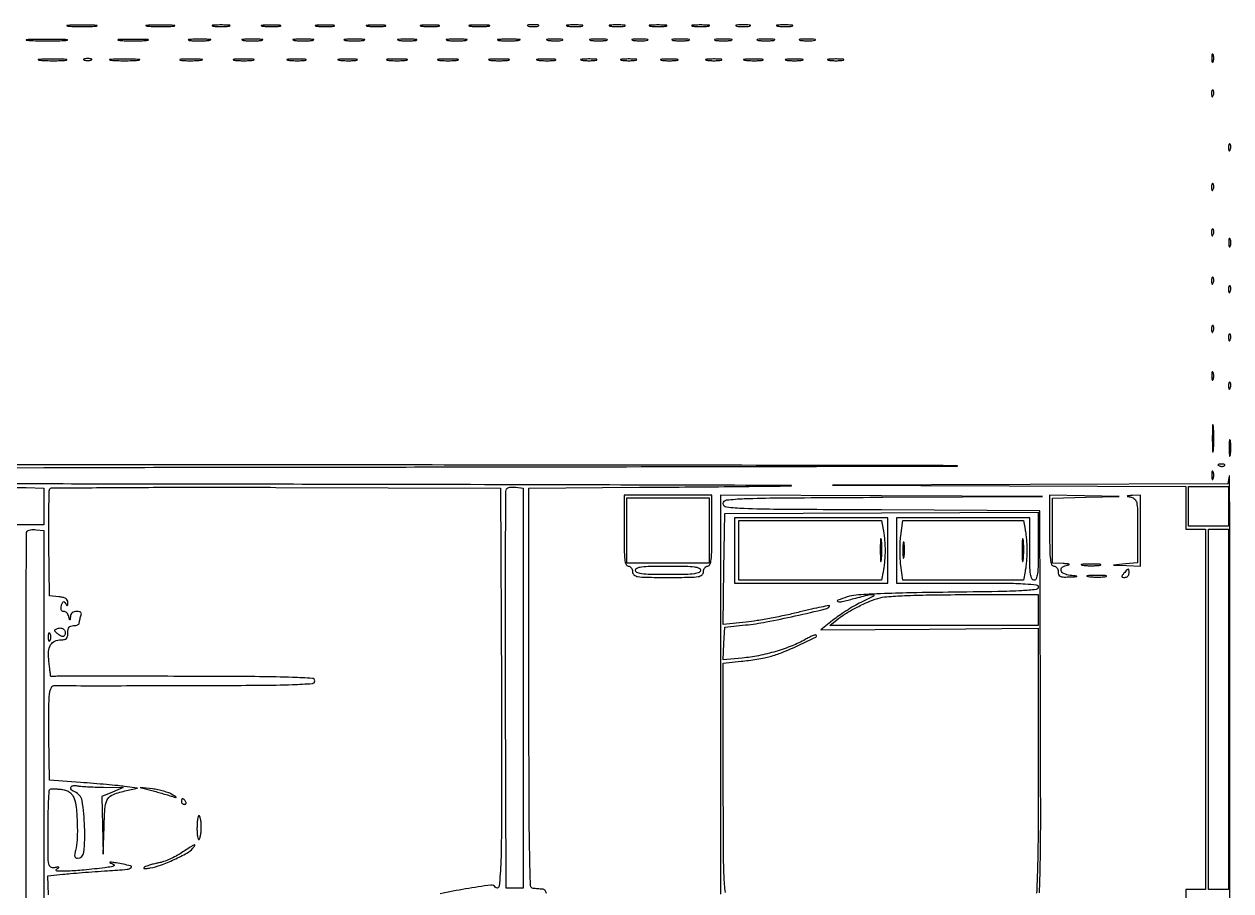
# Model space of a CAD drawing. Extents: x 22 to 1106, y 45 to 1226.
# Drawn here: x 680.6 to 1105.9, y 920.5 to 1226 of the extents above; entities that cross this region are included whole.
import ezdxf

# ---------------------------------------------------------------- set-up
doc = ezdxf.new("R2010")
doc.units = 0

msp = doc.modelspace()

# ---------------------------------------------------------------- linework, layer by layer
for points in [[(864.691708, 919.610985, 0.128303), (864.157296, 920.669327, 0.198072), (863.25, 921.11535, -0.001654), (862.470776, 921.169301, -0.001085), (861.573438, 921.236369, -0.001091), (860.699812, 921.305489, -0.002098), (860, 921.36535, -0.378333), (859.066585, 922.351584, -0.003319), (858.755797, 933.49948, -0.004758), (858.544509, 951.532277, -0.00055), (858.5, 992), (858.5, 1062.5), (897.5, 1062.752797, 0.000418), (913.494541, 1062.869844, 0.000433), (929.303125, 1063.012433, 0.000417), (942.989785, 1063.159145, 0.001871), (951, 1063.281673, 0.989098), (950.999038, 1063.400752, 0.000079), (886.921875, 1063.575492, 0.0002), (808.540318, 1063.745449, 0.00011), (712.5, 1063.894225, -0.000049), (615.384599, 1064.032922, -0.000081), (533.378125, 1064.171414, -0.000003), (459.229601, 1064.309124, -0.021919)], [(1105.617207, 669.5, 0.000097), (1105.619177, 822.693357, 0.000164), (1105.553543, 951.192188, 0.000007), (1105.45487, 1066.737187, 0.927114), (1105.283746, 1066.75), (1104.867155, 1064), (1035.183578, 1063.757709), (965.5, 1063.515417), (1027.75, 1063.250138), (1090, 1062.98486), (1090, 1055.49243), (1090, 1048), (1093.5, 1048), (1097, 1048), (1097, 984.5), (1097, 921), (1093.5, 921), (1090, 921), (1090, 913)], [(456.5, 1069.5), (687.5, 1069.750512, 0.00006), (782.612502, 1069.865124, 0.000061), (877.375, 1070.002288, 0.000059), (959.882186, 1070.141553, 0.000248), (1009.5, 1070.255839, 0.997535), (1009.499962, 1070.370954, 0.000225), (928.435937, 1070.507675, 0.000129), (789.628224, 1070.643574, 0.000057), (605.75, 1070.755327)], [(681.003739, 342.212243, 0.000003), (681.005737, 372.389063, 0.000037)], [(689.207059, 919.129412), (688.914118, 925.758823), (694.207059, 926.350475, -0.005931), (696.939904, 926.623178, -0.00188), (701.022178, 926.966228, -0.001876), (705.576301, 927.314496, -0.002086), (709.974823, 927.615824, 0.004037), (716.894311, 928.116979, 0.165938), (718.254188, 928.706815, 0.610102), (718.076655, 929.366306, 0.008723), (713, 930.367727, 0.005679), (711.408026, 930.63438, 0.079693), (710.829771, 930.631806, 0.700343), (710.80097, 930.478226, 0.03051), (711.5, 930.120266, -0.067861), (712.265813, 929.653082, -0.524594), (712.238233, 929.303584, -0.093169), (711.412029, 929.011337, -0.006718), (709, 928.669583, -0.007756), (701.682426, 927.848023, -0.015854), (695.918115, 927.475203, -0.021513), (692.172835, 927.513172, -0.710846), (692, 928.110391, 0.013424), (692.752968, 928.67501, 0.489698), (692.751053, 928.862685, 0.212958), (692.464482, 928.929844, 0.006578), (691.25, 928.680366, -0.201783), (689.979128, 928.914861, -0.208755), (689.281719, 929.982787, -0.03978), (689.03646, 932.78181, -0.00197), (689, 942.034603, -0.005067), (689.054119, 947.374453, -0.008044), (689.220312, 951.943537, -0.002963), (689.447488, 955.831032, -0.248959), (689.75, 956.321912, -0.119982), (690.227654, 956.465325, -0.017209), (691.2555, 956.484285, -0.018722), (692.495039, 956.418019, -0.015004), (693.821916, 956.256875, -0.041533), (695.428084, 955.874224, -0.076734), (696.621646, 955.267839, -0.084022), (697.506544, 954.373182, -0.059368), (698.177693, 953.125946, -0.070751), (698.951115, 949.878458, -0.015973), (699.295582, 944.200595, -0.01672), (699.268088, 938.456242, -0.056426), (698.704322, 934.75, 0.023441), (698.411178, 933.419193, 0.100484), (698.435703, 932.61154, 0.198997), (698.753431, 932.169776, 0.1395), (699.350106, 932, 0.388307), (701.673055, 934.124349, 0.031623), (701.9069, 943.106438, 0.031189), (700.990046, 952.285664, 0.266685), (698.480468, 955.369122, -0.092918), (697.273624, 956.111887, -0.301253), (697.053415, 956.979464, -0.275159), (697.777549, 957.585847, -0.086311), (699.25, 957.568036, 0.026343), (700.537392, 957.397605, 0.005017), (702.895312, 957.234858, 0.00534), (705.655055, 957.10174, 0.004886), (708.5, 957.022782), (715.5, 956.896944), (711.75, 955.341518), (708, 953.786092), (708.20929, 943.643046), (708.41858, 933.5), (708.74531, 943.234094, -0.01177), (709.145345, 950.233274, -0.120914), (710.053627, 952.962296, -0.170158), (712.021245, 954.526787, -0.029089), (716.690269, 955.851749), (720.5, 956.697065), (716, 957.314725, 0.009236), (713.565925, 957.603127, 0.002323), (709.590625, 957.981192, 0.002371), (705.041406, 958.370782, 0.002389), (700.5, 958.716193), (689.5, 959.5), (689.324443, 974.862207, -0.003385), (689.27633, 985.193708, -0.027625), (689.54689, 989.90625, -0.077362), (690.182719, 992.230746, -0.328249), (691.363784, 992.899225, 0.029666), (692.270998, 992.844745, 0.000071), (705.458424, 992.837845, 0.000462), (720.320997, 992.845912, 0.000288), (737.75, 992.881517, 0.000882), (763.54528, 992.994542, 0.007402), (775.188586, 993.238488, 0.007638), (782.152299, 993.594144, 0.394924), (783, 994.5, 0.394924), (782.152299, 995.405856, 0.007638), (775.188586, 995.761512, 0.007402), (763.54528, 996.005458, 0.000882), (737.75, 996.118483, 0.000342), (720.313153, 996.1522, 0.000548), (705.425, 996.15448, 0.000092), (692.244951, 996.13963, 0.031966), (691.25, 996.074646, -0.022374), (690.766477, 996.033743, -0.034896), (690.348853, 996.046322, -0.038405), (690.037313, 996.101936, -0.284328), (689.937585, 996.206163, -0.022477), (689.900585, 996.429257, -0.000301), (689.735017, 997.816253, -0.000858), (689.546928, 999.423556, -0.000564), (689.335638, 1001.274698, -0.039757), (689.218119, 1004.829276, -0.115555), (689.88487, 1007.1788, -0.163078), (691.349358, 1008.518388, -0.104775), (693.622445, 1009, 0.051079), (694.808014, 1009.121433, 0.152761), (695.512244, 1009.512875, 0.145926), (695.886681, 1010.249104, 0.045203), (696, 1011.5, -0.044917), (696.106468, 1012.682766, -0.124434), (696.45, 1013.4375, -0.149477), (697.064742, 1013.857434, -0.07578), (698, 1014, 0.043961), (698.765613, 1014.067444, 0.063754), (699.4125, 1014.269725, 0.083526), (699.850156, 1014.56726, 0.20455), (700, 1014.918213, -0.04425), (700.040803, 1015.378353, -0.015326), (700.178303, 1016.03135, -0.015089), (700.374624, 1016.745256, -0.016969), (700.606989, 1017.418213, 0.076984), (700.764417, 1018.147008, 0.207384), (700.586586, 1018.634337, 0.16083), (700.060895, 1018.916765, 0.043546), (699.106989, 1019, 0.067973), (698.229928, 1018.880214, 0.099181), (697.536322, 1018.528594, 0.110056), (697.079888, 1017.969513, 0.100143), (696.883999, 1017.25, -0.002113), (696.801199, 1016.076061, -0.392517), (696.719237, 1016, -0.339035), (696.622879, 1016.073823, -0.001923), (696.310674, 1017.25, 0.067003), (696.03615, 1017.918961, 0.068502), (695.596105, 1018.485937, 0.075258), (695.064065, 1018.868794, 0.118938), (694.520295, 1019, -0.138053), (693.996724, 1019.14737, -0.166683), (693.672611, 1019.538701, -0.110849), (693.580534, 1020.189292, -0.043922), (693.732357, 1021.084535, -0.021889), (694.041, 1022.083886, -0.185328), (694.342121, 1022.434346, -0.331312), (694.68304, 1022.38443, -0.055202), (695.123425, 1021.834535, 0.020043), (695.564454, 1021.196816, 0.340783), (695.795274, 1021.133236, 0.284393), (695.94956, 1021.345491, 0.01633), (695.984687, 1022.186642, 0.131917), (695.784425, 1022.960466, 0.126029), (695.221122, 1023.545713, 0.083303), (694.232143, 1023.949399, 0.03131), (692.75, 1024.186642), (689.5, 1024.5), (689.312111, 1042.94599, -0.002537), (689.275677, 1050.073928, -0.003968), (689.324127, 1056.20762, -0.001172), (689.420808, 1061.524957, -0.134057), (689.61686, 1062.189084, -0.257956), (690.196708, 1062.515194, -0.000115), (713.22839, 1062.680629, -0.001561), (738.903669, 1062.778978, -0.000945), (769.304749, 1062.743094), (848.5, 1062.5), (848.768455, 991.75, -0.000787), (848.863779, 948.810525, -0.007926), (848.591479, 930.903607, -0.020068), (847.967401, 922.151603, -0.712665), (846.59674, 921.843471, 0.297479), (845.083824, 922.553759, 0.005778), (836.1722, 921.198654, 0.013948), (827.207497, 919.471261, 0.025934)], [(1038.401444, 919.78005, 0.005597), (1038.711918, 930.032511, 0.005157), (1038.862752, 947.237966, 0.000563), (1038.756964, 986.828393), (1038.5, 1054.5), (982.75, 1054.758396, -0.00049), (946.267297, 1054.963223, -0.008399), (934.310078, 1055.242962, -0.018469), (928.142175, 1055.719586, -0.381189), (927, 1057.00007, -0.381584), (928.145004, 1058.281943, -0.018176), (934.374167, 1058.758327, -0.008324), (946.436847, 1059.039827, -0.000485), (983.25, 1059.250169), (1039.5, 1059.516989), (982.75, 1059.758495), (926, 1060), (926, 989.654988), (926, 919.309975)], [(927.718231, 919.970948, -0.018405), (927.27361, 925.671164, -0.009325), (927.045486, 935.859415, -0.000934), (927, 960.199574), (927, 1000.741667), (933.25, 1001.424895, 0.008012), (935.935811, 1001.76213, 0.006271), (938.839062, 1002.211237, 0.006346), (941.53097, 1002.697491, 0.015407), (943.5, 1003.142378, 0.033332), (947.728373, 1004.542033, 0.011626), (953.612823, 1007.096473, 0.00427), (959.583732, 1009.917261, 0.516269), (959.704274, 1010.629059, 0.278294), (959.365236, 1010.712943, 0.019102), (958.393191, 1010.37073, 0.022867), (957.202569, 1009.835555, 0.014831), (955.876032, 1009.11462, -0.037854), (951.303178, 1006.895488, -0.02228), (945.555098, 1004.916462, -0.021839), (939.434075, 1003.396739, -0.028137), (933.699713, 1002.56859), (926.899426, 1001.974324), (927.199713, 1007.737162), (927.5, 1013.5), (934.864334, 1014.23436, 0.022467), (942.071953, 1015.281824, 0.007844), (952.335551, 1017.415113, 0.002512), (963.040413, 1019.872444, 0.199213), (964.414461, 1020.861595, 0.648271), (964.278801, 1021.061281, 0.004202), (961.520977, 1020.546127, 0.008546), (958.10745, 1019.817971, 0.004733), (953.965469, 1018.818731, -0.008518), (949.211912, 1017.709957, -0.006285), (943.91545, 1016.638798, -0.006354), (938.882294, 1015.75268, -0.014124), (935.02452, 1015.235313), (926.959004, 1014.384755), (927.229502, 1033.942377), (927.5, 1053.5), (982.75, 1053.758467), (1038, 1054.016934), (1038, 1042.008467, -0.004069), (1037.946976, 1035.493475, -0.027004), (1037.718772, 1032.251411, -0.062414), (1037.282046, 1030.533418, -0.308568), (1036.5, 1030, -0.298365), (1035.725845, 1030.507104, -0.06897), (1035.284091, 1032.083333, -0.029335), (1035.054031, 1035.070071, -0.004556), (1035, 1041), (1035, 1052), (1011.5, 1052), (988, 1052), (988, 1040.5), (988, 1029), (1013, 1029, -0.001765), (1026.787588, 1028.951323, -0.0127), (1033.433791, 1028.73552, -0.01858), (1037.284826, 1028.368516, -0.376011), (1038, 1027.55197, -0.383971), (1037.241326, 1026.709694, -0.011906), (1032.207139, 1026.303382, -0.010001), (1023.771815, 1025.993471, -0.001386), (1006.25, 1025.749028, 0.002284), (991.522215, 1025.517112, 0.006326), (981.165276, 1025.175563, 0.006562), (973.769433, 1024.740615, 0.061888), (970.656229, 1024.124163, 0.012772), (967.332659, 1022.931097, 0.731332), (967.359955, 1022.493413, 0.119049), (968.855115, 1022.480497, 0.007938), (973.046503, 1023.524962, -0.004612), (978.497916, 1024.921998, -0.142856), (979.87917, 1024.863753, -0.662758), (979.918556, 1024.334479, -0.009702), (976.132662, 1022.481873, 0.018787), (973.736969, 1021.255125, 0.011011), (970.96119, 1019.618137, 0.011003), (968.253097, 1017.855982, 0.018358), (966.064761, 1016.241642), (961.364196, 1012.5), (999.682098, 1012.783999), (1038, 1013.067998), (1038, 966.156444, -0.001044), (1037.948313, 941.395664, -0.005938), (1037.736918, 928.226283, -0.004529), (1037.419982, 919.660605, -0.211061)]]:
    msp.add_lwpolyline(points, format="xyb")
for points in [[(696.25, 1225.264961, 0.012378), (698.412501, 1225.148215, 0.007295), (701, 1225.110462, 0.007295), (703.587499, 1225.148215, 0.012378), (705.75, 1225.264961, 0.075495), (706.33354, 1225.401218, 0.793398), (706.314062, 1225.529482, 0.016391), (704.405918, 1225.617144, 0.003282), (701, 1225.639504, 0.003282), (697.594082, 1225.617144, 0.016391), (695.685938, 1225.529482, 0.793398), (695.66646, 1225.401218, 0.075495)], [(724.280173, 1225.263728, 0.012009), (726.417397, 1225.147278, 0.007758), (728.895745, 1225.110349, 0.007799), (731.320819, 1225.14967, 0.014578), (733.280173, 1225.269269, 0.131812), (733.652585, 1225.406153, 0.702197), (733.616676, 1225.536946, 0.016184), (731.731847, 1225.623869, 0.003584), (728.5, 1225.645045, 0.003413), (725.276628, 1225.621056, 0.018965), (723.547926, 1225.530747, 0.826233), (723.53509, 1225.402311, 0.052772)], [(747.25, 1225.283746, 0.023547), (748.502218, 1225.153981, 0.014044), (750, 1225.111902, 0.014044), (751.497782, 1225.153981, 0.023547), (752.75, 1225.283746, 0.124239), (753.112409, 1225.435926, 0.664672), (753.076563, 1225.577962, 0.03126), (751.97062, 1225.675363, 0.006336), (750, 1225.700336, 0.006336), (748.02938, 1225.675363, 0.03126), (746.923437, 1225.577962, 0.664672), (746.887591, 1225.435926, 0.124239)], [(764.767909, 1225.275269, 0.018638), (766.218327, 1225.150328, 0.01259), (767.878422, 1225.111345, 0.012695), (769.487453, 1225.154945, 0.024559), (770.767909, 1225.285474, 0.212532), (771.000181, 1225.434198, 0.556092), (770.934948, 1225.575472, 0.025342), (769.655786, 1225.668409, 0.005888), (767.5, 1225.690131, 0.005499), (765.352754, 1225.662864, 0.031761), (764.222448, 1225.564056, 0.756877), (764.205163, 1225.425738, 0.069146)], [(783.767909, 1225.275269, 0.018638), (785.218327, 1225.150328, 0.01259), (786.878422, 1225.111345, 0.012695), (788.487453, 1225.154945, 0.024559), (789.767909, 1225.285474, 0.212532), (790.000181, 1225.434198, 0.556092), (789.934948, 1225.575472, 0.025342), (788.655786, 1225.668409, 0.005888), (786.5, 1225.690131, 0.005499), (784.352754, 1225.662864, 0.031761), (783.222448, 1225.564056, 0.756877), (783.205163, 1225.425738, 0.069146)], [(801.767909, 1225.275269, 0.018638), (803.218327, 1225.150328, 0.01259), (804.878422, 1225.111345, 0.012695), (806.487453, 1225.154945, 0.024559), (807.767909, 1225.285474, 0.212532), (808.000181, 1225.434198, 0.556092), (807.934948, 1225.575472, 0.025342), (806.655786, 1225.668409, 0.005888), (804.5, 1225.690131, 0.005499), (802.352754, 1225.662864, 0.031761), (801.222448, 1225.564056, 0.756877), (801.205163, 1225.425738, 0.069146)], [(820.767909, 1225.275269, 0.018638), (822.218327, 1225.150328, 0.01259), (823.878422, 1225.111345, 0.012695), (825.487453, 1225.154945, 0.024559), (826.767909, 1225.285474, 0.212532), (827.000181, 1225.434198, 0.556092), (826.934948, 1225.575472, 0.025342), (825.655786, 1225.668409, 0.005888), (823.5, 1225.690131, 0.005499), (821.352754, 1225.662864, 0.031761), (820.222448, 1225.564056, 0.756877), (820.205163, 1225.425738, 0.069146)], [(837.75, 1225.276604, 0.019375), (839.229765, 1225.150935, 0.011494), (841, 1225.110234, 0.011494), (842.770235, 1225.150935, 0.019375), (844.25, 1225.276604, 0.108536), (844.666199, 1225.423685, 0.707215), (844.635938, 1225.56145, 0.025693), (843.329566, 1225.655793, 0.005179), (841, 1225.679926, 0.005179), (838.670434, 1225.655793, 0.025693), (837.364062, 1225.56145, 0.707215), (837.333801, 1225.423685, 0.108536)], [(858.25, 1225.310674, 0.039571), (859.047266, 1225.168469, 0.024357), (860, 1225.122029, 0.024357), (860.952734, 1225.168469, 0.039571), (861.75, 1225.310674, 0.161593), (862.00914, 1225.478988, 0.542911), (861.957812, 1225.633659, 0.052887), (861.251983, 1225.740287, 0.011065), (860, 1225.767997, 0.011065), (858.748017, 1225.740287, 0.052887), (858.042188, 1225.633659, 0.542911), (857.99086, 1225.478988, 0.161593)], [(872.26375, 1225.282419, 0.022548), (873.485188, 1225.153707, 0.015659), (874.872547, 1225.114038, 0.015827), (876.209518, 1225.160023, 0.031163), (877.26375, 1225.296069, 0.248898), (877.455688, 1225.450815, 0.49082), (877.374351, 1225.596853, 0.030832), (876.29708, 1225.692368, 0.00738), (874.5, 1225.713986, 0.006817), (872.711719, 1225.684722, 0.040183), (871.780601, 1225.581582, 0.720633), (871.761725, 1225.438612, 0.075924)], [(887.26375, 1225.282419, 0.022548), (888.485188, 1225.153707, 0.015659), (889.872547, 1225.114038, 0.015827), (891.209518, 1225.160023, 0.031163), (892.26375, 1225.296069, 0.248898), (892.455688, 1225.450815, 0.49082), (892.374351, 1225.596853, 0.030832), (891.29708, 1225.692368, 0.00738), (889.5, 1225.713986, 0.006817), (887.711719, 1225.684722, 0.040183), (886.780601, 1225.581582, 0.720633), (886.761725, 1225.438612, 0.075924)], [(901.25, 1225.283746, 0.023547), (902.502218, 1225.153981, 0.014044), (904, 1225.111902, 0.014044), (905.497782, 1225.153981, 0.023547), (906.75, 1225.283746, 0.124239), (907.112409, 1225.435926, 0.664672), (907.076563, 1225.577962, 0.03126), (905.97062, 1225.675363, 0.006336), (904, 1225.700336, 0.006336), (902.02938, 1225.675363, 0.03126), (900.923437, 1225.577962, 0.664672), (900.887591, 1225.435926, 0.124239)], [(916.25, 1225.283746, 0.023547), (917.502218, 1225.153981, 0.014044), (919, 1225.111902, 0.014044), (920.497782, 1225.153981, 0.023547), (921.75, 1225.283746, 0.124239), (922.112409, 1225.435926, 0.664672), (922.076563, 1225.577962, 0.03126), (920.97062, 1225.675363, 0.006336), (919, 1225.700336, 0.006336), (917.02938, 1225.675363, 0.03126), (915.923437, 1225.577962, 0.664672), (915.887591, 1225.435926, 0.124239)], [(931.75, 1225.294267, 0.029693), (932.774707, 1225.159351, 0.017887), (934, 1225.115502, 0.017887), (935.225293, 1225.159351, 0.029693), (936.25, 1225.294267, 0.142433), (936.560023, 1225.453014, 0.611425), (936.517187, 1225.600334, 0.039503), (935.61149, 1225.701569, 0.008087), (934, 1225.727636, 0.008087), (932.38851, 1225.701569, 0.039503), (931.482813, 1225.600334, 0.611425), (931.439977, 1225.453014, 0.142433)], [(946.26375, 1225.282419, 0.022548), (947.485188, 1225.153707, 0.015659), (948.872547, 1225.114038, 0.015827), (950.209518, 1225.160023, 0.031163), (951.26375, 1225.296069, 0.248898), (951.455688, 1225.450815, 0.49082), (951.374351, 1225.596853, 0.030832), (950.29708, 1225.692368, 0.00738), (948.5, 1225.713986, 0.006817), (946.711719, 1225.684722, 0.040183), (945.780601, 1225.581582, 0.720633), (945.761725, 1225.438612, 0.075924)], [(714.25, 1220.264961, 0.012378), (716.412501, 1220.148215, 0.007295), (719, 1220.110462, 0.007295), (721.587499, 1220.148215, 0.012378), (723.75, 1220.264961, 0.075495), (724.33354, 1220.401218, 0.793398), (724.314062, 1220.529482, 0.016391), (722.405918, 1220.617144, 0.003282), (719, 1220.639504, 0.003282), (715.594082, 1220.617144, 0.016391), (713.685938, 1220.529482, 0.793398), (713.66646, 1220.401218, 0.075495)], [(738.727696, 1220.278268, 0.02012), (740.234338, 1220.152063, 0.010546), (742.11537, 1220.110215, 0.010474), (744.048239, 1220.148479, 0.015806), (745.727696, 1220.270202, 0.062969), (746.351289, 1220.416037, 0.78507), (746.335636, 1220.550546, 0.026082), (745.006031, 1220.645979, 0.004587), (742.5, 1220.67186, 0.004873), (739.985512, 1220.650253, 0.021409), (738.504386, 1220.559569, 0.613017), (738.45162, 1220.422293, 0.180442)], [(757.75, 1220.276604, 0.019375), (759.229765, 1220.150935, 0.011494), (761, 1220.110234, 0.011494), (762.770235, 1220.150935, 0.019375), (764.25, 1220.276604, 0.108536), (764.666199, 1220.423685, 0.707215), (764.635938, 1220.56145, 0.025693), (763.329566, 1220.655793, 0.005179), (761, 1220.679926, 0.005179), (758.670434, 1220.655793, 0.025693), (757.364062, 1220.56145, 0.707215), (757.333801, 1220.423685, 0.108536)], [(775.75, 1220.276604, 0.019375), (777.229765, 1220.150935, 0.011494), (779, 1220.110234, 0.011494), (780.770235, 1220.150935, 0.019375), (782.25, 1220.276604, 0.108536), (782.666199, 1220.423685, 0.707215), (782.635938, 1220.56145, 0.025693), (781.329566, 1220.655793, 0.005179), (779, 1220.679926, 0.005179), (776.670434, 1220.655793, 0.025693), (775.364062, 1220.56145, 0.707215), (775.333801, 1220.423685, 0.108536)], [(793.75, 1220.276604, 0.019375), (795.229765, 1220.150935, 0.011494), (797, 1220.110234, 0.011494), (798.770235, 1220.150935, 0.019375), (800.25, 1220.276604, 0.108536), (800.666199, 1220.423685, 0.707215), (800.635938, 1220.56145, 0.025693), (799.329566, 1220.655793, 0.005179), (797, 1220.679926, 0.005179), (794.670434, 1220.655793, 0.025693), (793.364062, 1220.56145, 0.707215), (793.333801, 1220.423685, 0.108536)], [(812.767909, 1220.275269, 0.018638), (814.218327, 1220.150328, 0.01259), (815.878422, 1220.111345, 0.012695), (817.487453, 1220.154945, 0.024559), (818.767909, 1220.285474, 0.212532), (819.000181, 1220.434198, 0.556092), (818.934948, 1220.575472, 0.025342), (817.655786, 1220.668409, 0.005888), (815.5, 1220.690131, 0.005499), (813.352754, 1220.662864, 0.031761), (812.222448, 1220.564056, 0.756877), (812.205163, 1220.425738, 0.069146)], [(829.75, 1220.276604, 0.019375), (831.229765, 1220.150935, 0.011494), (833, 1220.110234, 0.011494), (834.770235, 1220.150935, 0.019375), (836.25, 1220.276604, 0.108536), (836.666199, 1220.423685, 0.707215), (836.635938, 1220.56145, 0.025693), (835.329566, 1220.655793, 0.005179), (833, 1220.679926, 0.005179), (830.670434, 1220.655793, 0.025693), (829.364062, 1220.56145, 0.707215), (829.333801, 1220.423685, 0.108536)], [(847.727696, 1220.278268, 0.02012), (849.234338, 1220.152063, 0.010546), (851.11537, 1220.110215, 0.010474), (853.048239, 1220.148479, 0.015806), (854.727696, 1220.270202, 0.062969), (855.351289, 1220.416037, 0.78507), (855.335636, 1220.550546, 0.026082), (854.006031, 1220.645979, 0.004587), (851.5, 1220.67186, 0.004873), (848.985512, 1220.650253, 0.021409), (847.504386, 1220.559569, 0.613017), (847.45162, 1220.422293, 0.180442)], [(865.26375, 1220.282419, 0.022548), (866.485188, 1220.153707, 0.015659), (867.872547, 1220.114038, 0.015827), (869.209518, 1220.160023, 0.031163), (870.26375, 1220.296069, 0.248898), (870.455688, 1220.450815, 0.49082), (870.374351, 1220.596853, 0.030832), (869.29708, 1220.692368, 0.00738), (867.5, 1220.713986, 0.006817), (865.711719, 1220.684722, 0.040183), (864.780601, 1220.581582, 0.720633), (864.761725, 1220.438612, 0.075924)], [(880.25, 1220.283746, 0.023547), (881.502218, 1220.153981, 0.014044), (883, 1220.111902, 0.014044), (884.497782, 1220.153981, 0.023547), (885.75, 1220.283746, 0.124239), (886.112409, 1220.435926, 0.664672), (886.076563, 1220.577962, 0.03126), (884.97062, 1220.675363, 0.006336), (883, 1220.700336, 0.006336), (881.02938, 1220.675363, 0.03126), (879.923437, 1220.577962, 0.664672), (879.887591, 1220.435926, 0.124239)], [(895.26375, 1220.282419, 0.022548), (896.485188, 1220.153707, 0.015659), (897.872547, 1220.114038, 0.015827), (899.209518, 1220.160023, 0.031163), (900.26375, 1220.296069, 0.248898), (900.455688, 1220.450815, 0.49082), (900.374351, 1220.596853, 0.030832), (899.29708, 1220.692368, 0.00738), (897.5, 1220.713986, 0.006817), (895.711719, 1220.684722, 0.040183), (894.780601, 1220.581582, 0.720633), (894.761725, 1220.438612, 0.075924)], [(909.25, 1220.283746, 0.023547), (910.502218, 1220.153981, 0.014044), (912, 1220.111902, 0.014044), (913.497782, 1220.153981, 0.023547), (914.75, 1220.283746, 0.124239), (915.112409, 1220.435926, 0.664672), (915.076563, 1220.577962, 0.03126), (913.97062, 1220.675363, 0.006336), (912, 1220.700336, 0.006336), (910.02938, 1220.675363, 0.03126), (908.923437, 1220.577962, 0.664672), (908.887591, 1220.435926, 0.124239)], [(924.25, 1220.283746, 0.023547), (925.502218, 1220.153981, 0.014044), (927, 1220.111902, 0.014044), (928.497782, 1220.153981, 0.023547), (929.75, 1220.283746, 0.124239), (930.112409, 1220.435926, 0.664672), (930.076563, 1220.577962, 0.03126), (928.97062, 1220.675363, 0.006336), (927, 1220.700336, 0.006336), (925.02938, 1220.675363, 0.03126), (923.923437, 1220.577962, 0.664672), (923.887591, 1220.435926, 0.124239)], [(939.25, 1220.283746, 0.023547), (940.502218, 1220.153981, 0.014044), (942, 1220.111902, 0.014044), (943.497782, 1220.153981, 0.023547), (944.75, 1220.283746, 0.124239), (945.112409, 1220.435926, 0.664672), (945.076563, 1220.577962, 0.03126), (943.97062, 1220.675363, 0.006336), (942, 1220.700336, 0.006336), (940.02938, 1220.675363, 0.03126), (938.923437, 1220.577962, 0.664672), (938.887591, 1220.435926, 0.124239)], [(954.26375, 1220.282419, 0.022548), (955.485188, 1220.153707, 0.015659), (956.872547, 1220.114038, 0.015827), (958.209518, 1220.160023, 0.031163), (959.26375, 1220.296069, 0.248898), (959.455688, 1220.450815, 0.49082), (959.374351, 1220.596853, 0.030832), (958.29708, 1220.692368, 0.00738), (956.5, 1220.713986, 0.006817), (954.711719, 1220.684722, 0.040183), (953.780601, 1220.581582, 0.720633), (953.761725, 1220.438612, 0.075924)], [(682.291588, 1220.257502, 0.00796), (685.342947, 1220.148573, 0.005002), (688.911868, 1220.11374, 0.005021), (692.425385, 1220.14988, 0.009156), (695.291588, 1220.260682, 0.078783), (695.877154, 1220.38806, 0.808064), (695.857529, 1220.509731, 0.010669), (693.166435, 1220.591202, 0.002293), (688.5, 1220.61146, 0.002213), (683.842228, 1220.589703, 0.011964), (681.313779, 1220.506173, 0.875674), (681.304715, 1220.386221, 0.039068)], [(686.280173, 1213.263728, 0.012009), (688.417397, 1213.147278, 0.007758), (690.895745, 1213.110349, 0.007799), (693.320819, 1213.14967, 0.014578), (695.280173, 1213.269269, 0.131812), (695.652585, 1213.406153, 0.702197), (695.616676, 1213.536946, 0.016184), (693.731847, 1213.623869, 0.003584), (690.5, 1213.645045, 0.003413), (687.276628, 1213.621056, 0.018965), (685.547926, 1213.530747, 0.826233), (685.53509, 1213.402311, 0.052772)], [(701.75, 1213.337719, 0.057986), (702.320008, 1213.181385, 0.037979), (703, 1213.12966, 0.037979), (703.679992, 1213.181385, 0.057986), (704.25, 1213.337719, 0.174857), (704.459382, 1213.525001, 0.447206), (704.398438, 1213.693942, 0.078554), (703.89144, 1213.810911, 0.017491), (703, 1213.842105, 0.017491), (702.10856, 1213.810911, 0.078554), (701.601562, 1213.693942, 0.447206), (701.540618, 1213.525001, 0.174857)], [(711.25, 1213.264961, 0.012378), (713.412501, 1213.148215, 0.007295), (716, 1213.110462, 0.007295), (718.587499, 1213.148215, 0.012378), (720.75, 1213.264961, 0.075495), (721.33354, 1213.401218, 0.793398), (721.314062, 1213.529482, 0.016391), (719.405918, 1213.617144, 0.003282), (716, 1213.639504, 0.003282), (712.594082, 1213.617144, 0.016391), (710.685938, 1213.529482, 0.793398), (710.66646, 1213.401218, 0.075495)], [(735.727696, 1213.278268, 0.02012), (737.234338, 1213.152063, 0.010546), (739.11537, 1213.110215, 0.010474), (741.048239, 1213.148479, 0.015806), (742.727696, 1213.270202, 0.062969), (743.351289, 1213.416037, 0.78507), (743.335636, 1213.550546, 0.026082), (742.006031, 1213.645979, 0.004587), (739.5, 1213.67186, 0.004873), (736.985512, 1213.650253, 0.021409), (735.504386, 1213.559569, 0.613017), (735.45162, 1213.422293, 0.180442)], [(754.75, 1213.276604, 0.019375), (756.229765, 1213.150935, 0.011494), (758, 1213.110234, 0.011494), (759.770235, 1213.150935, 0.019375), (761.25, 1213.276604, 0.108536), (761.666199, 1213.423685, 0.707215), (761.635938, 1213.56145, 0.025693), (760.329566, 1213.655793, 0.005179), (758, 1213.679926, 0.005179), (755.670434, 1213.655793, 0.025693), (754.364062, 1213.56145, 0.707215), (754.333801, 1213.423685, 0.108536)], [(773.767909, 1213.275269, 0.018638), (775.218327, 1213.150328, 0.01259), (776.878422, 1213.111345, 0.012695), (778.487453, 1213.154945, 0.024559), (779.767909, 1213.285474, 0.212532), (780.000181, 1213.434198, 0.556092), (779.934948, 1213.575472, 0.025342), (778.655786, 1213.668409, 0.005888), (776.5, 1213.690131, 0.005499), (774.352754, 1213.662864, 0.031761), (773.222448, 1213.564056, 0.756877), (773.205163, 1213.425738, 0.069146)], [(791.767909, 1213.275269, 0.018638), (793.218327, 1213.150328, 0.01259), (794.878422, 1213.111345, 0.012695), (796.487453, 1213.154945, 0.024559), (797.767909, 1213.285474, 0.212532), (798.000181, 1213.434198, 0.556092), (797.934948, 1213.575472, 0.025342), (796.655786, 1213.668409, 0.005888), (794.5, 1213.690131, 0.005499), (792.352754, 1213.662864, 0.031761), (791.222448, 1213.564056, 0.756877), (791.205163, 1213.425738, 0.069146)], [(808.75, 1213.276604, 0.019375), (810.229765, 1213.150935, 0.011494), (812, 1213.110234, 0.011494), (813.770235, 1213.150935, 0.019375), (815.25, 1213.276604, 0.108536), (815.666199, 1213.423685, 0.707215), (815.635938, 1213.56145, 0.025693), (814.329566, 1213.655793, 0.005179), (812, 1213.679926, 0.005179), (809.670434, 1213.655793, 0.025693), (808.364062, 1213.56145, 0.707215), (808.333801, 1213.423685, 0.108536)], [(826.75, 1213.276604, 0.019375), (828.229765, 1213.150935, 0.011494), (830, 1213.110234, 0.011494), (831.770235, 1213.150935, 0.019375), (833.25, 1213.276604, 0.108536), (833.666199, 1213.423685, 0.707215), (833.635938, 1213.56145, 0.025693), (832.329566, 1213.655793, 0.005179), (830, 1213.679926, 0.005179), (827.670434, 1213.655793, 0.025693), (826.364062, 1213.56145, 0.707215), (826.333801, 1213.423685, 0.108536)], [(844.75, 1213.276604, 0.019375), (846.229765, 1213.150935, 0.011494), (848, 1213.110234, 0.011494), (849.770235, 1213.150935, 0.019375), (851.25, 1213.276604, 0.108536), (851.666199, 1213.423685, 0.707215), (851.635938, 1213.56145, 0.025693), (850.329566, 1213.655793, 0.005179), (848, 1213.679926, 0.005179), (845.670434, 1213.655793, 0.025693), (844.364062, 1213.56145, 0.707215), (844.333801, 1213.423685, 0.108536)], [(861.767909, 1213.275269, 0.018638), (863.218327, 1213.150328, 0.01259), (864.878422, 1213.111345, 0.012695), (866.487453, 1213.154945, 0.024559), (867.767909, 1213.285474, 0.212532), (868.000181, 1213.434198, 0.556092), (867.934948, 1213.575472, 0.025342), (866.655786, 1213.668409, 0.005888), (864.5, 1213.690131, 0.005499), (862.352754, 1213.662864, 0.031761), (861.222448, 1213.564056, 0.756877), (861.205163, 1213.425738, 0.069146)], [(877.26375, 1213.282419, 0.022548), (878.485188, 1213.153707, 0.015659), (879.872547, 1213.114038, 0.015827), (881.209518, 1213.160023, 0.031163), (882.26375, 1213.296069, 0.248898), (882.455688, 1213.450815, 0.49082), (882.374351, 1213.596853, 0.030832), (881.29708, 1213.692368, 0.00738), (879.5, 1213.713986, 0.006817), (877.711719, 1213.684722, 0.040183), (876.780601, 1213.581582, 0.720633), (876.761725, 1213.438612, 0.075924)], [(891.26375, 1213.282419, 0.022548), (892.485188, 1213.153707, 0.015659), (893.872547, 1213.114038, 0.015827), (895.209518, 1213.160023, 0.031163), (896.26375, 1213.296069, 0.248898), (896.455688, 1213.450815, 0.49082), (896.374351, 1213.596853, 0.030832), (895.29708, 1213.692368, 0.00738), (893.5, 1213.713986, 0.006817), (891.711719, 1213.684722, 0.040183), (890.780601, 1213.581582, 0.720633), (890.761725, 1213.438612, 0.075924)], [(905.25, 1213.283746, 0.023547), (906.502218, 1213.153981, 0.014044), (908, 1213.111902, 0.014044), (909.497782, 1213.153981, 0.023547), (910.75, 1213.283746, 0.124239), (911.112409, 1213.435926, 0.664672), (911.076563, 1213.577962, 0.03126), (909.97062, 1213.675363, 0.006336), (908, 1213.700336, 0.006336), (906.02938, 1213.675363, 0.03126), (904.923437, 1213.577962, 0.664672), (904.887591, 1213.435926, 0.124239)], [(921.26375, 1213.282419, 0.022548), (922.485188, 1213.153707, 0.015659), (923.872547, 1213.114038, 0.015827), (925.209518, 1213.160023, 0.031163), (926.26375, 1213.296069, 0.248898), (926.455688, 1213.450815, 0.49082), (926.374351, 1213.596853, 0.030832), (925.29708, 1213.692368, 0.00738), (923.5, 1213.713986, 0.006817), (921.711719, 1213.684722, 0.040183), (920.780601, 1213.581582, 0.720633), (920.761725, 1213.438612, 0.075924)], [(934.767909, 1213.275269, 0.018638), (936.218327, 1213.150328, 0.01259), (937.878422, 1213.111345, 0.012695), (939.487453, 1213.154945, 0.024559), (940.767909, 1213.285474, 0.212532), (941.000181, 1213.434198, 0.556092), (940.934948, 1213.575472, 0.025342), (939.655786, 1213.668409, 0.005888), (937.5, 1213.690131, 0.005499), (935.352754, 1213.662864, 0.031761), (934.222448, 1213.564056, 0.756877), (934.205163, 1213.425738, 0.069146)], [(949.25, 1213.283746, 0.023547), (950.502218, 1213.153981, 0.014044), (952, 1213.111902, 0.014044), (953.497782, 1213.153981, 0.023547), (954.75, 1213.283746, 0.124239), (955.112409, 1213.435926, 0.664672), (955.076563, 1213.577962, 0.03126), (953.97062, 1213.675363, 0.006336), (952, 1213.700336, 0.006336), (950.02938, 1213.675363, 0.03126), (948.923437, 1213.577962, 0.664672), (948.887591, 1213.435926, 0.124239)], [(964.26375, 1213.282419, 0.022548), (965.485188, 1213.153707, 0.015659), (966.872547, 1213.114038, 0.015827), (968.209518, 1213.160023, 0.031163), (969.26375, 1213.296069, 0.248898), (969.455688, 1213.450815, 0.49082), (969.374351, 1213.596853, 0.030832), (968.29708, 1213.692368, 0.00738), (966.5, 1213.713986, 0.006817), (964.711719, 1213.684722, 0.040183), (963.780601, 1213.581582, 0.720633), (963.761725, 1213.438612, 0.075924)], [(1099.157895, 1214, 0.017491), (1099.189089, 1213.10856, 0.078554), (1099.306058, 1212.601562, 0.447206), (1099.474999, 1212.540618, 0.174857), (1099.662281, 1212.75, 0.057986), (1099.818615, 1213.320008, 0.037979), (1099.87034, 1214, 0.037979), (1099.818615, 1214.679992, 0.057986), (1099.662281, 1215.25, 0.174857), (1099.474999, 1215.459382, 0.447206), (1099.306058, 1215.398438, 0.078554), (1099.189089, 1214.89144, 0.017491)], [(1099.078947, 1201.416667, 0.018894), (1099.137993, 1200.670344, 0.168741), (1099.279315, 1200.37858, 0.470617), (1099.461564, 1200.395823, 0.054073), (1099.683114, 1200.8125, 0.051402), (1099.839148, 1201.359369, 0.05415), (1099.876576, 1201.916927, 0.060344), (1099.797407, 1202.402231, 0.126455), (1099.604167, 1202.729167, 0.296942), (1099.385309, 1202.77538, 0.208169), (1099.200665, 1202.592839, 0.077125), (1099.089945, 1202.112848, 0.028489)], [(1105.078947, 1182.416667, 0.018894), (1105.137993, 1181.670344, 0.168741), (1105.279315, 1181.37858, 0.470617), (1105.461564, 1181.395823, 0.054073), (1105.683114, 1181.8125, 0.051402), (1105.839148, 1182.359369, 0.05415), (1105.876576, 1182.916927, 0.060344), (1105.797407, 1183.402231, 0.126455), (1105.604167, 1183.729167, 0.296942), (1105.385309, 1183.77538, 0.208169), (1105.200665, 1183.592839, 0.077125), (1105.089945, 1183.112848, 0.028489)], [(1099.078947, 1168.416667, 0.018894), (1099.137993, 1167.670344, 0.168741), (1099.279315, 1167.37858, 0.470617), (1099.461564, 1167.395823, 0.054073), (1099.683114, 1167.8125, 0.051402), (1099.839148, 1168.359369, 0.05415), (1099.876576, 1168.916927, 0.060344), (1099.797407, 1169.402231, 0.126455), (1099.604167, 1169.729167, 0.296942), (1099.385309, 1169.77538, 0.208169), (1099.200665, 1169.592839, 0.077125), (1099.089945, 1169.112848, 0.028489)], [(1099.078947, 1152.416667, 0.018894), (1099.137993, 1151.670344, 0.168741), (1099.279315, 1151.37858, 0.470617), (1099.461564, 1151.395823, 0.054073), (1099.683114, 1151.8125, 0.051402), (1099.839148, 1152.359369, 0.05415), (1099.876576, 1152.916927, 0.060344), (1099.797407, 1153.402231, 0.126455), (1099.604167, 1153.729167, 0.296942), (1099.385309, 1153.77538, 0.208169), (1099.200665, 1153.592839, 0.077125), (1099.089945, 1153.112848, 0.028489)], [(1105.157895, 1149, 0.017491), (1105.189089, 1148.10856, 0.078554), (1105.306058, 1147.601562, 0.447206), (1105.474999, 1147.540618, 0.174857), (1105.662281, 1147.75, 0.057986), (1105.818615, 1148.320008, 0.037979), (1105.87034, 1149, 0.037979), (1105.818615, 1149.679992, 0.057986), (1105.662281, 1150.25, 0.174857), (1105.474999, 1150.459382, 0.447206), (1105.306058, 1150.398438, 0.078554), (1105.189089, 1149.89144, 0.017491)], [(1099.078947, 1135.416667, 0.018894), (1099.137993, 1134.670344, 0.168741), (1099.279315, 1134.37858, 0.470617), (1099.461564, 1134.395823, 0.054073), (1099.683114, 1134.8125, 0.051402), (1099.839148, 1135.359369, 0.05415), (1099.876576, 1135.916927, 0.060344), (1099.797407, 1136.402231, 0.126455), (1099.604167, 1136.729167, 0.296942), (1099.385309, 1136.77538, 0.208169), (1099.200665, 1136.592839, 0.077125), (1099.089945, 1136.112848, 0.028489)], [(1105.078947, 1132.416667, 0.018894), (1105.137993, 1131.670344, 0.168741), (1105.279315, 1131.37858, 0.470617), (1105.461564, 1131.395823, 0.054073), (1105.683114, 1131.8125, 0.051402), (1105.839148, 1132.359369, 0.05415), (1105.876576, 1132.916927, 0.060344), (1105.797407, 1133.402231, 0.126455), (1105.604167, 1133.729167, 0.296942), (1105.385309, 1133.77538, 0.208169), (1105.200665, 1133.592839, 0.077125), (1105.089945, 1133.112848, 0.028489)], [(1099.078947, 1118.416667, 0.018894), (1099.137993, 1117.670344, 0.168741), (1099.279315, 1117.37858, 0.470617), (1099.461564, 1117.395823, 0.054073), (1099.683114, 1117.8125, 0.051402), (1099.839148, 1118.359369, 0.05415), (1099.876576, 1118.916927, 0.060344), (1099.797407, 1119.402231, 0.126455), (1099.604167, 1119.729167, 0.296942), (1099.385309, 1119.77538, 0.208169), (1099.200665, 1119.592839, 0.077125), (1099.089945, 1119.112848, 0.028489)], [(1105.078947, 1115.416667, 0.018894), (1105.137993, 1114.670344, 0.168741), (1105.279315, 1114.37858, 0.470617), (1105.461564, 1114.395823, 0.054073), (1105.683114, 1114.8125, 0.051402), (1105.839148, 1115.359369, 0.05415), (1105.876576, 1115.916927, 0.060344), (1105.797407, 1116.402231, 0.126455), (1105.604167, 1116.729167, 0.296942), (1105.385309, 1116.77538, 0.208169), (1105.200665, 1116.592839, 0.077125), (1105.089945, 1116.112848, 0.028489)], [(1099.157895, 1102, 0.017491), (1099.189089, 1101.10856, 0.078554), (1099.306058, 1100.601562, 0.447206), (1099.474999, 1100.540618, 0.174857), (1099.662281, 1100.75, 0.057986), (1099.818615, 1101.320008, 0.037979), (1099.87034, 1102, 0.037979), (1099.818615, 1102.679992, 0.057986), (1099.662281, 1103.25, 0.174857), (1099.474999, 1103.459382, 0.447206), (1099.306058, 1103.398438, 0.078554), (1099.189089, 1102.89144, 0.017491)], [(1105.078947, 1098.416667, 0.018894), (1105.137993, 1097.670344, 0.168741), (1105.279315, 1097.37858, 0.470617), (1105.461564, 1097.395823, 0.054073), (1105.683114, 1097.8125, 0.051402), (1105.839148, 1098.359369, 0.05415), (1105.876576, 1098.916927, 0.060344), (1105.797407, 1099.402231, 0.126455), (1105.604167, 1099.729167, 0.296942), (1105.385309, 1099.77538, 0.208169), (1105.200665, 1099.592839, 0.077125), (1105.089945, 1099.112848, 0.028489)], [(1099.349414, 1080, 0.003751), (1099.372277, 1076.952816, 0.018707), (1099.461859, 1075.245312, 0.76997), (1099.592873, 1075.223005, 0.084525), (1099.732205, 1075.75, 0.014123), (1099.851512, 1077.684912, 0.008335), (1099.890106, 1080, 0.008335), (1099.851512, 1082.315088, 0.014123), (1099.732205, 1084.25, 0.084525), (1099.592873, 1084.776995, 0.76997), (1099.461859, 1084.754688, 0.018707), (1099.372277, 1083.047184, 0.003751)], [(1105.286014, 1076.5, 0.006817), (1105.315278, 1074.711719, 0.040183), (1105.418418, 1073.780601, 0.720633), (1105.561388, 1073.761725, 0.075924), (1105.717581, 1074.26375, 0.022548), (1105.846293, 1075.485188, 0.015659), (1105.885962, 1076.872547, 0.015827), (1105.839977, 1078.209518, 0.031163), (1105.703931, 1079.26375, 0.248898), (1105.549185, 1079.455688, 0.49082), (1105.403147, 1079.374351, 0.030832), (1105.307632, 1078.29708, 0.00738)], [(1099.157895, 1067, 0.017491), (1099.189089, 1066.10856, 0.078554), (1099.306058, 1065.601562, 0.447206), (1099.474999, 1065.540618, 0.174857), (1099.662281, 1065.75, 0.057986), (1099.818615, 1066.320008, 0.037979), (1099.87034, 1067, 0.037979), (1099.818615, 1067.679992, 0.057986), (1099.662281, 1068.25, 0.174857), (1099.474999, 1068.459382, 0.447206), (1099.306058, 1068.398438, 0.078554), (1099.189089, 1067.89144, 0.017491)], [(1101.8125, 1070.316886, 0.051402), (1102.359369, 1070.160852, 0.05415), (1102.916927, 1070.123424, 0.060344), (1103.402231, 1070.202593, 0.126455), (1103.729167, 1070.395833, 0.296942), (1103.77538, 1070.614691, 0.208169), (1103.592839, 1070.799335, 0.077125), (1103.112848, 1070.910055, 0.028489), (1102.416667, 1070.921053, 0.018894), (1101.670344, 1070.862007, 0.168741), (1101.37858, 1070.720685, 0.470617), (1101.395823, 1070.538436, 0.054073)], [(687.5, 1056), (687.5, 1049.5), (681, 1049.5), (674.5, 1049.5), (674.355195, 1055.5, -0.006445), (674.328817, 1057.846884, -0.009166), (674.370497, 1059.932346, -0.005761), (674.457224, 1061.671111, -0.120975), (674.610631, 1062.163304, -0.232328), (675.010377, 1062.420274, -0.009915), (676.727642, 1062.583792, -0.01524), (678.833439, 1062.677831, -0.010074), (681.255436, 1062.663304), (687.5, 1062.5)], [(856.5, 992), (856.5, 921.5), (853.5, 921.5), (850.5, 921.5), (850.258154, 991.358685, -0.00079), (850.207632, 1018.210878, -0.001291), (850.259571, 1040.97504, -0.000127), (850.363788, 1061.333885, -0.137915), (850.602591, 1062.165995, -0.159039), (851.00966, 1062.51011, -0.047799), (851.796724, 1062.745689, -0.042564), (852.784904, 1062.855054, -0.035104), (853.844436, 1062.80731), (856.5, 1062.5)], [(892, 1047.5, 0.003867), (892.052594, 1040.699767, 0.025996), (892.28, 1037.333333, 0.0595), (892.714283, 1035.545446, 0.313079), (893.5, 1035, -0.130775), (894.075754, 1034.846791, -0.10214), (894.5625, 1034.416667, -0.08892), (894.888136, 1033.769411, -0.072314), (895, 1033, 0.218517), (895.506719, 1031.895913, 0.138781), (896.8125, 1031.29, 0.036854), (899.699072, 1031.044103, 0.002827), (907.5, 1031, 0.002827), (915.300928, 1031.044103, 0.036854), (918.1875, 1031.29, 0.138781), (919.493281, 1031.895913, 0.218517), (920, 1033, -0.072314), (920.111864, 1033.769411, -0.08892), (920.4375, 1034.416667, -0.10214), (920.924246, 1034.846791, -0.130775), (921.5, 1035, 0.313079), (922.285717, 1035.545446, 0.0595), (922.72, 1037.333333, 0.025996), (922.947406, 1040.699767, 0.003867), (923, 1047.5), (923, 1060), (907.5, 1060), (892, 1060)], [(1042, 1047.5, 0.003867), (1042.052594, 1040.699767, 0.025996), (1042.28, 1037.333333, 0.0595), (1042.714283, 1035.545446, 0.313079), (1043.5, 1035, -0.130775), (1044.075754, 1034.846791, -0.10214), (1044.5625, 1034.416667, -0.08892), (1044.888136, 1033.769411, -0.072314), (1045, 1033, 0.087508), (1045.179882, 1031.980065, 0.193749), (1045.698745, 1031.402484, 0.106846), (1046.725725, 1031.147613, 0.018259), (1048.75, 1031.160037, 0.000452), (1051.426656, 1031.276691, 0.202828), (1051.584473, 1031.351893, 0.602997), (1051.553502, 1031.434336, 0.000683), (1049.25, 1031.723396, -0.070602), (1047.043772, 1032.320795, -0.226861), (1046.06755, 1033.435603, -0.323368), (1046.482841, 1034.564662, -0.100978), (1048.25, 1035.294267, 0.046718), (1048.893999, 1035.481997, 0.684758), (1048.892826, 1035.648031, 0.074062), (1048.263733, 1035.78543, 0.00772), (1046.75, 1035.863818), (1043, 1036), (1043, 1047.468265), (1043, 1058.936529), (1054.75, 1059.253232), (1066.5, 1059.569935), (1054.25, 1059.784967), (1042, 1060)], [(1070.75, 1059.294267, -0.149262), (1072.020057, 1058.622347, -0.151014), (1072.691014, 1057.358598, -0.043941), (1072.953998, 1054.750481, -0.003167), (1073, 1047.487947), (1073, 1036.114996), (1068.75, 1035.732205), (1064.5, 1035.349414), (1069.25, 1035.174707), (1074, 1035), (1074, 1047.5), (1074, 1060), (1071.25, 1059.863818, 0.002047), (1069.598669, 1059.775265, 0.200802), (1069.392379, 1059.674595, 0.574721), (1069.431321, 1059.558172, 0.00362)], [(983.375, 1047.875, -0.019244), (983.615115, 1046.376739, -0.008971), (983.816406, 1044.419531, -0.008873), (983.954479, 1042.355595, -0.012264), (984, 1040.5, -0.012264), (983.954479, 1038.644405, -0.008873), (983.816406, 1036.580469, -0.008971), (983.615115, 1034.623261, -0.019244), (983.375, 1033.125), (982.75, 1030), (957.625, 1030), (932.5, 1030), (932.5, 1040.5), (932.5, 1051), (957.625, 1051), (982.75, 1051)], [(1033.375, 1047.875, -0.019244), (1033.615115, 1046.376739, -0.008971), (1033.816406, 1044.419531, -0.008873), (1033.954479, 1042.355595, -0.012264), (1034, 1040.5, -0.012264), (1033.954479, 1038.644405, -0.008873), (1033.816406, 1036.580469, -0.008971), (1033.615115, 1034.623261, -0.019244), (1033.375, 1033.125), (1032.75, 1030), (1011.503831, 1030), (990.257661, 1030), (989.57507, 1035.145629, -0.020714), (989.361239, 1037.50292, -0.011937), (989.289503, 1040.352576, -0.011914), (989.35417, 1043.22217, -0.019487), (989.561462, 1045.645629), (990.230447, 1051), (1011.490223, 1051), (1032.75, 1051)], [(687.5, 943), (687.5, 838.5), (684.5, 838.5), (681.5, 838.5), (681.281454, 942.396385, -0.000509), (681.238159, 982.297722, -0.000838), (681.292482, 1016.040791, -0.000054), (681.395512, 1046.398099, -0.138392), (681.62589, 1047.203695, -0.163001), (682.02247, 1047.533723, -0.046411), (682.803568, 1047.756763, -0.04146), (683.786589, 1047.857894, -0.033727), (684.844436, 1047.80731), (687.5, 1047.5)], [(982.32814, 1040.5, 0.004587), (982.354021, 1037.993969, 0.026082), (982.449454, 1036.664364, 0.78507), (982.583963, 1036.648711, 0.062969), (982.729798, 1037.272304, 0.015806), (982.851521, 1038.951761, 0.010474), (982.889785, 1040.88463, 0.010546), (982.847937, 1042.765662, 0.02012), (982.721732, 1044.272304, 0.180442), (982.577707, 1044.54838, 0.613017), (982.440431, 1044.495614, 0.021409), (982.349747, 1043.014488, 0.004873)], [(990.286014, 1040.5, 0.006817), (990.315278, 1038.711719, 0.040183), (990.418418, 1037.780601, 0.720633), (990.561388, 1037.761725, 0.075924), (990.717581, 1038.26375, 0.022548), (990.846293, 1039.485188, 0.015659), (990.885962, 1040.872547, 0.015827), (990.839977, 1042.209518, 0.031163), (990.703931, 1043.26375, 0.248898), (990.549185, 1043.455688, 0.49082), (990.403147, 1043.374351, 0.030832), (990.307632, 1042.29708, 0.00738)], [(1032.32814, 1040.5, 0.004587), (1032.354021, 1037.993969, 0.026082), (1032.449454, 1036.664364, 0.78507), (1032.583963, 1036.648711, 0.062969), (1032.729798, 1037.272304, 0.015806), (1032.851521, 1038.951761, 0.010474), (1032.889785, 1040.88463, 0.010546), (1032.847937, 1042.765662, 0.02012), (1032.721732, 1044.272304, 0.180442), (1032.577707, 1044.54838, 0.613017), (1032.440431, 1044.495614, 0.021409), (1032.349747, 1043.014488, 0.004873)], [(919, 1033.5, -0.303591), (918.479566, 1032.72187, -0.065619), (916.833333, 1032.282609, -0.028132), (913.719975, 1032.053509, -0.004301), (907.5, 1032, -0.004301), (901.280025, 1032.053509, -0.028132), (898.166667, 1032.282609, -0.065619), (896.520434, 1032.72187, -0.303591), (896, 1033.5, -0.303591), (896.520434, 1034.27813, -0.065619), (898.166667, 1034.717391, -0.028132), (901.280025, 1034.946491, -0.004301), (907.5, 1035, -0.004301), (913.719975, 1034.946491, -0.028132), (916.833333, 1034.717391, -0.065619), (918.479566, 1034.27813, -0.303591)], [(1053.767909, 1035.275269, 0.018638), (1055.218327, 1035.150328, 0.01259), (1056.878422, 1035.111345, 0.012695), (1058.487453, 1035.154945, 0.024559), (1059.767909, 1035.285474, 0.212532), (1060.000181, 1035.434198, 0.556092), (1059.934948, 1035.575472, 0.025342), (1058.655786, 1035.668409, 0.005888), (1056.5, 1035.690131, 0.005499), (1054.352754, 1035.662864, 0.031761), (1053.222448, 1035.564056, 0.756877), (1053.205163, 1035.425738, 0.069146)], [(1068.210573, 1032.461963, 0.017756), (1067.553366, 1031.661216, 0.208212), (1067.459106, 1031.27802, 0.325335), (1067.687524, 1031.055481, 0.035838), (1068.460573, 1031, 0.096419), (1069.048138, 1031.114368, 0.097291), (1069.547793, 1031.440625, 0.098537), (1069.882332, 1031.9276, 0.101721), (1070, 1032.5, 0.019434), (1069.955338, 1033.648652, 0.397768), (1069.719977, 1033.861798, 0.201684), (1069.322999, 1033.68486, 0.007679)], [(1055.767909, 1031.275269, 0.018638), (1057.218327, 1031.150328, 0.01259), (1058.878422, 1031.111345, 0.012695), (1060.487453, 1031.154945, 0.024559), (1061.767909, 1031.285474, 0.212532), (1062.000181, 1031.434198, 0.556092), (1061.934948, 1031.575472, 0.025342), (1060.655786, 1031.668409, 0.005888), (1058.5, 1031.690131, 0.005499), (1056.352754, 1031.662864, 0.031761), (1055.222448, 1031.564056, 0.756877), (1055.205163, 1031.425738, 0.069146)], [(1038, 1019.5), (1038, 1014), (1001.25, 1014.022236), (964.5, 1014.044472), (967, 1016.056248, -0.03121), (969.959795, 1018.147931, -0.018302), (973.73379, 1020.289812, -0.018079), (977.758527, 1022.201587, -0.025065), (981.5, 1023.597855, -0.057224), (984.55961, 1024.194964, -0.008575), (990.819723, 1024.578953, -0.00754), (999.547768, 1024.832423, -0.002851), (1011.75, 1024.933104), (1038, 1025)], [(694.612563, 1010.27923, -0.220912), (694.281077, 1010.158018, -0.064846), (693.737872, 1010.275955, -0.051666), (693.089259, 1010.586512, -0.03575), (692.427216, 1011.060405, -0.017256), (691.500372, 1011.885246, -0.234451), (691.350292, 1012.298347, -0.263426), (691.595573, 1012.6367, -0.021235), (692.65305, 1013.066356, -0.161625), (693.841451, 1013.093678, -0.16665), (694.792823, 1012.403284, -0.175964), (695.089682, 1011.306863, -0.177182)], [(689.662281, 1008.75, -0.174857), (689.474999, 1008.540618, -0.447206), (689.306058, 1008.601562, -0.078554), (689.189089, 1009.10856, -0.017491), (689.157895, 1010, -0.017491), (689.189089, 1010.89144, -0.078554), (689.306058, 1011.398438, -0.447206), (689.474999, 1011.459382, -0.174857), (689.662281, 1011.25, -0.057986), (689.818615, 1010.679992, -0.037979), (689.87034, 1010, -0.037979), (689.818615, 1009.320008, -0.057986)], [(726.5, 955.63375, -0.002536), (728.560937, 955.060373, -0.002526), (730.61875, 954.465358, -0.002472), (732.411692, 953.927453, -0.009914), (733.5, 953.571334, 0.036271), (734.070887, 953.417288, 0.68732), (734.139993, 953.528125, 0.09014), (733.802827, 953.838587, 0.009182), (732.87019, 954.40531, 0.041808), (731.554626, 955.03125, 0.018504), (729.729144, 955.643349, 0.018163), (727.736061, 956.152696, 0.023314), (725.87019, 956.467726), (721.5, 956.997526)], [(736, 952, 0.105053), (736.081062, 951.618444, 0.099167), (736.311086, 951.29375, 0.09642), (736.654762, 951.076123, 0.093332), (737.059017, 951, 0.108972), (737.413961, 951.078288, 0.182303), (737.6254, 951.29375, 0.161196), (737.656512, 951.6179, 0.082592), (737.5, 952, 0.029505), (737.231006, 952.382774, 0.035638), (736.933975, 952.70625, 0.038439), (736.65171, 952.934461, 0.151918), (736.440983, 953, 0.210953), (736.272352, 952.92554, 0.081139), (736.129539, 952.70625, 0.061769), (736.032345, 952.382849, 0.042167)], [(741.5, 942.595492, 0.016065), (741.55327, 940.938019, 0.030961), (741.720312, 939.620968, 0.040907), (741.959872, 938.754797, 0.474688), (742.25, 938.654508, 0.191834), (742.542919, 939.049445, 0.022612), (742.779688, 940.139537, 0.024455), (742.945298, 941.515753, 0.017717), (743, 943.059017, 0.01791), (742.94587, 944.569689, 0.029115), (742.779688, 945.842336, 0.029057), (742.542836, 946.785019, 0.327659), (742.25, 947, 0.338438), (741.956091, 946.775326, 0.024201), (741.720312, 945.706176, 0.026161), (741.554084, 944.283953, 0.016012)], [(736.066212, 933.933072, -0.022886), (734.107429, 932.771492, -0.017954), (731.887274, 931.689169, -0.018294), (729.745729, 930.831052, -0.041827), (728.066212, 930.382607, 0.01406), (726.590863, 930.075183, 0.013291), (725.10695, 929.68022, 0.013376), (723.812668, 929.26068, 0.044448), (723, 928.888909, 0.154528), (722.738752, 928.606379, 0.506118), (722.840502, 928.418975, 0.064169), (723.590609, 928.41285, 0.011076), (725, 928.614554, 0.047363), (728.686075, 929.59101, 0.019379), (733.476415, 931.573363, 0.017116), (737.950882, 933.820111, 0.094908), (740.019062, 935.522968, 0.033973), (740.763016, 936.554537, 0.725329), (740.602044, 936.746364, 0.047672), (739.55861, 936.206205, 0.002018)]]:
    msp.add_lwpolyline(points, format="xyb", close=True)
for points in [[(1105, 1056), (1105, 1049), (1098, 1049), (1091, 1049), (1091, 1056), (1091, 1063), (1098, 1063), (1105, 1063)], [(922, 1047.5), (922, 1036), (907.5, 1036), (893, 1036), (893, 1047.5), (893, 1059), (907.5, 1059), (922, 1059)], [(931, 1040.5), (931, 1029), (958, 1029), (985, 1029), (985, 1040.5), (985, 1052), (958, 1052), (931, 1052)], [(1105, 984.5), (1105, 921), (1101.5, 921), (1098, 921), (1098, 984.5), (1098, 1048), (1101.5, 1048), (1105, 1048)]]:
    msp.add_lwpolyline(points, close=True)

doc.saveas('drawing.dxf')
